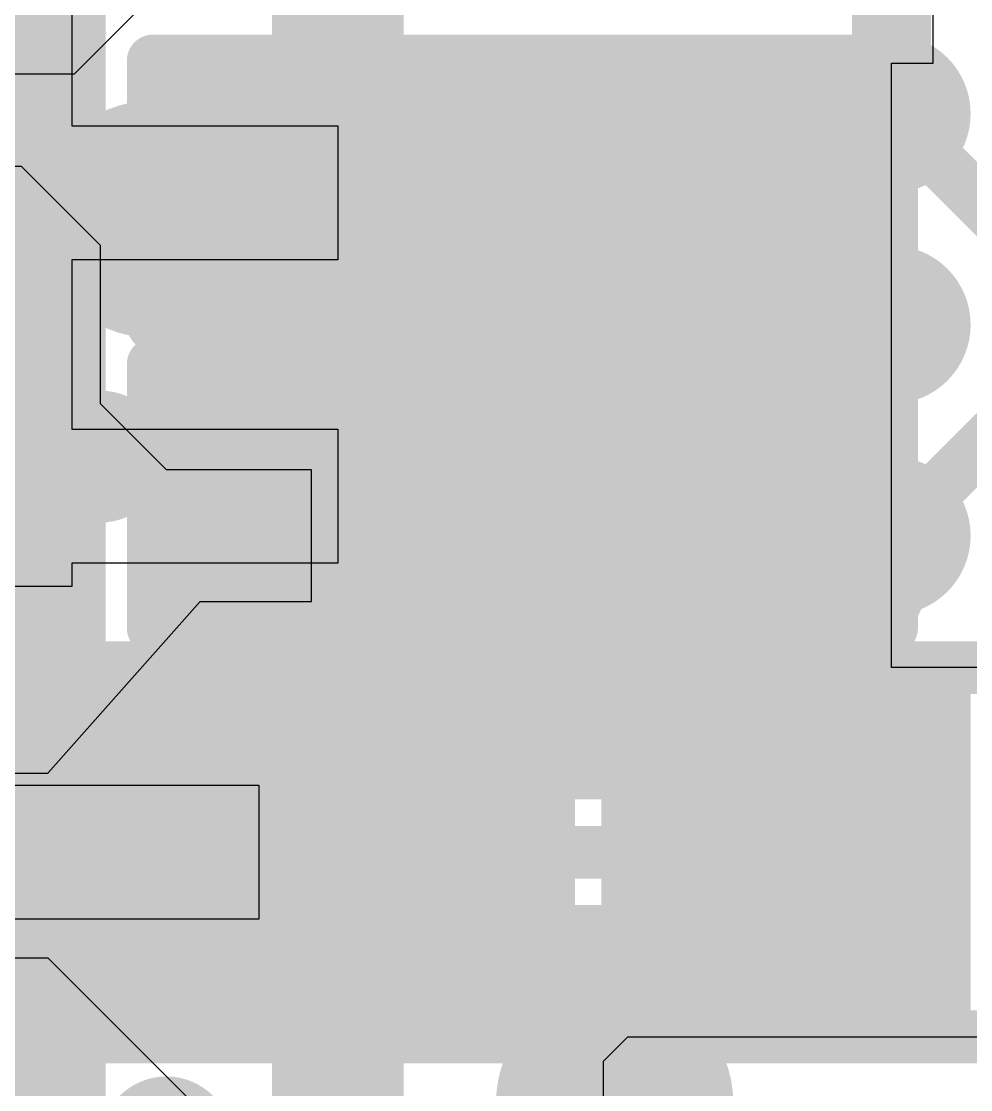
# Model space of a CAD drawing. Header units: millimetres. Extents: x 15 to 120, y 22 to 104.
# Drawn here: x 79.25 to 81.05, y 66 to 68.025 of the extents above; entities that cross this region are included whole.
import ezdxf

# ---------------------------------------------------------------- set-up
doc = ezdxf.new("R2010")
doc.units = ezdxf.units.MM
for name, color, linetype in [('BottomLayer', 5, 'Continuous'), ('BottomOverlay', 54, 'Continuous'), ('BottomPaste', 16, 'Continuous'), ('BottomSolder', 6, 'Continuous'), ('Mechanical13', 56, 'Continuous'), ('Mechanical15', 56, 'Continuous'), ('MultiLayer', 9, 'Continuous'), ('TopLayer', 1, 'Continuous'), ('TopOverlay', 2, 'Continuous'), ('TopPaste', 8, 'Continuous'), ('TopSolder', 216, 'Continuous')]:
    doc.layers.add(name, color=color, linetype=linetype)

msp = doc.modelspace()

# ---------------------------------------------------------------- linework, layer by layer
at = {"layer": 'BottomLayer'}
for p, q in [((80.97900492, 67.9459779), (80.97900492, 68.3729773)), ((79.34599827999999, 68.10400399999999), (79.34599827999999, 67.8270043)), ((80.89999822, 67.45000988), (80.89999822, 67.9459779)), ((80.89999822, 67.9459779), (80.97900492, 67.9459779)), ((79.34599827999999, 67.8270043), (79.84999778, 67.8270043)), ((79.84999778, 67.8270043), (79.84999778, 67.5730043)), ((79.84999778, 67.5730043), (79.34599827999999, 67.5730043)), ((79.34599827999999, 67.5730043), (79.34599827999999, 67.5289988)), ((79.34599827999999, 67.5289988), (79.34597796, 67.5289988)), ((79.34597796, 67.5289988), (79.34597796, 67.25199909999999)), ((80.9000033, 67.45000988), (80.89999822, 67.45000988)), ((80.90000583999999, 67.37499606), (80.9000033, 67.45000988)), ((80.90000076, 66.87500213999999), (80.90000076, 67.37499606)), ((80.90000076, 67.37499606), (80.90000076, 67.37499606)), ((80.90000076, 67.37499606), (80.90000076, 67.37499351999999)), ((80.90000076, 67.37499351999999), (80.90000583999999, 67.37499606)), ((79.34597796, 67.25199909999999), (79.84997745999999, 67.25199909999999)), ((79.84997745999999, 67.25199909999999), (79.84997745999999, 66.9979991)), ((79.84997745999999, 66.9979991), (79.34597796, 66.9979991)), ((79.34597796, 66.9979991), (79.34597796, 66.95402408)), ((79.34597796, 66.95402408), (79.22162464, 66.95402408)), ((80.9000033, 66.87500213999999), (80.90000076, 66.87500213999999)), ((80.9000033, 66.8749996), (80.9000033, 66.87500213999999)), ((80.9000033, 66.80002388), (80.9000033, 66.8749996)), ((80.9000033, 66.8749996), (80.9000033, 66.8749996)), ((80.9000033, 66.8749996), (80.9000033, 66.8749996)), ((81.10001813999999, 66.80002388), (80.9000033, 66.80002388)), ((79.14602153999999, 66.57702458), (79.70002094, 66.57702458)), ((79.70002094, 66.57702458), (79.70002094, 66.32302458)), ((79.70002094, 66.32302458), (79.14602153999999, 66.32302458)), ((80.35399728, 66.05399794), (80.40002462, 66.10002528)), ((80.40002462, 66.10002528), (81.10001813999999, 66.10002528)), ((80.35399728, 65.94664483999999), (80.35399728, 66.05400048)), ((80.35399728, 66.05400048), (80.35399728, 66.05400048)), ((80.35399728, 66.05400048), (80.35399728, 66.05399794))]:
    msp.add_line(p, q, dxfattribs=at)
at = {"layer": 'BottomLayer', "const_width": 0.2499995}
for points in [[(79.8500054, 67.57500074), (79.8500054, 69.09999642)], [(79.8500054, 67.00000062), (79.8500054, 67.57500074)], [(79.8500054, 65.8250017), (79.8500054, 67.00000062)]]:
    msp.add_lwpolyline(points, dxfattribs=at)
at = {"layer": 'BottomLayer', "const_width": 0.12499848}
for points in [[(80.58750202, 67.85000146, 1), (80.71250049999999, 67.85000146, 1)], [(79.63750137999999, 67.82500024, 1), (79.76249985999999, 67.82500024, 1)], [(79.63750137999999, 67.57500074, 1), (79.76249985999999, 67.57500074, 1)], [(79.78750615999999, 67.57500074, 1), (79.91250464, 67.57500074, 1)], [(79.78750615999999, 67.57500074, 1), (79.91250464, 67.57500074, 1)], [(79.63750137999999, 67.25000012, 1), (79.76249985999999, 67.25000012, 1)], [(80.43750232, 67.12500164, 1), (80.5625008, 67.12500164, 1)], [(79.63750137999999, 67.00000062, 1), (79.76249985999999, 67.00000062, 1)], [(79.78750615999999, 67.00000062, 1), (79.91250464, 67.00000062, 1)], [(79.78750615999999, 67.00000062, 1), (79.91250464, 67.00000062, 1)], [(79.63750137999999, 66.6250001, 1), (79.76249985999999, 66.6250001, 1)], [(80.43750232, 66.60000142, 1), (80.5625008, 66.60000142, 1)], [(80.6125007, 66.4250005, 1), (80.73749918, 66.4250005, 1)], [(79.63750137999999, 66.37500059999999, 1), (79.76249985999999, 66.37500059999999, 1)]]:
    msp.add_lwpolyline(points, format="xyb", close=True, dxfattribs=at)
at = {"layer": 'BottomLayer'}
for points in [[(80.09999728, 67.5500046), (80.09999728, 67.850004), (79.59999828, 67.5500046), (79.59999828, 67.850004)], [(80.79999842, 67.5500046), (80.79999842, 67.850004), (80.29999941999999, 67.5500046), (80.29999941999999, 67.850004)], [(80.09997695999999, 66.9749994), (80.09997695999999, 67.27499879999999), (79.59997795999999, 66.9749994), (79.59997795999999, 67.27499879999999)], [(80.80000095999999, 66.9749994), (80.80000095999999, 67.27499879999999), (80.30000195999999, 66.9749994), (80.30000195999999, 67.27499879999999)], [(80.00002033999999, 66.20002508), (80.00002033999999, 66.70002407999999), (79.40002154, 66.20002508), (79.40002154, 66.70002407999999)], [(81.00001834, 66.20002508), (81.00001834, 66.70002407999999), (80.40001954, 66.20002508), (80.40001954, 66.70002407999999)]]:
    msp.add_solid(points, dxfattribs=at)
at = {"layer": 'BottomOverlay', "const_width": 0.1999996}
msp.add_lwpolyline([(80.19999453999999, 66.30001218), (80.19999453999999, 66.59998618)], dxfattribs=at)
at = {"layer": 'BottomOverlay', "const_width": 0.0999998}
for points in [[(80.14999463999999, 66.59998618, 1), (80.24999444, 66.59998618, 1)], [(80.14999463999999, 66.30001218, 1), (80.24999444, 66.30001218, 1)]]:
    msp.add_lwpolyline(points, format="xyb", close=True, dxfattribs=at)
at = {"layer": 'BottomPaste'}
for points in [[(80.09999728, 67.5500046), (80.09999728, 67.850004), (79.59999828, 67.5500046), (79.59999828, 67.850004)], [(80.09999728, 67.5500046), (80.09999728, 67.850004), (79.59999828, 67.5500046), (79.59999828, 67.850004)], [(80.79999842, 67.5500046), (80.79999842, 67.850004), (80.29999941999999, 67.5500046), (80.29999941999999, 67.850004)], [(80.79999842, 67.5500046), (80.79999842, 67.850004), (80.29999941999999, 67.5500046), (80.29999941999999, 67.850004)], [(80.09997695999999, 66.9749994), (80.09997695999999, 67.27499879999999), (79.59997795999999, 66.9749994), (79.59997795999999, 67.27499879999999)], [(80.09997695999999, 66.9749994), (80.09997695999999, 67.27499879999999), (79.59997795999999, 66.9749994), (79.59997795999999, 67.27499879999999)], [(80.80000095999999, 66.9749994), (80.80000095999999, 67.27499879999999), (80.30000195999999, 66.9749994), (80.30000195999999, 67.27499879999999)], [(80.80000095999999, 66.9749994), (80.80000095999999, 67.27499879999999), (80.30000195999999, 66.9749994), (80.30000195999999, 67.27499879999999)], [(80.00002033999999, 66.20002508), (80.00002033999999, 66.70002407999999), (79.40002154, 66.20002508), (79.40002154, 66.70002407999999)], [(80.00002033999999, 66.20002508), (80.00002033999999, 66.70002407999999), (79.40002154, 66.20002508), (79.40002154, 66.70002407999999)], [(81.00001834, 66.20002508), (81.00001834, 66.70002407999999), (80.40001954, 66.20002508), (80.40001954, 66.70002407999999)], [(81.00001834, 66.20002508), (81.00001834, 66.70002407999999), (80.40001954, 66.20002508), (80.40001954, 66.70002407999999)]]:
    msp.add_solid(points, dxfattribs=at)
at = {"layer": 'BottomSolder'}
for points in [[(80.14999718, 67.50000469999999), (80.14999718, 67.9000039), (79.54999837999999, 67.50000469999999), (79.54999837999999, 67.9000039)], [(80.14999718, 67.50000469999999), (80.14999718, 67.9000039), (79.54999837999999, 67.50000469999999), (79.54999837999999, 67.9000039)], [(80.84999832, 67.50000469999999), (80.84999832, 67.9000039), (80.24999951999999, 67.50000469999999), (80.24999951999999, 67.9000039)], [(80.84999832, 67.50000469999999), (80.84999832, 67.9000039), (80.24999951999999, 67.50000469999999), (80.24999951999999, 67.9000039)], [(80.14997686, 66.9249995), (80.14997686, 67.3249987), (79.54997806, 66.9249995), (79.54997806, 67.3249987)], [(80.14997686, 66.9249995), (80.14997686, 67.3249987), (79.54997806, 66.9249995), (79.54997806, 67.3249987)], [(80.85000086, 66.9249995), (80.85000086, 67.3249987), (80.25000206, 66.9249995), (80.25000206, 67.3249987)], [(80.85000086, 66.9249995), (80.85000086, 67.3249987), (80.25000206, 66.9249995), (80.25000206, 67.3249987)], [(80.05002024, 66.15002518), (80.05002024, 66.75002398), (79.35002164, 66.15002518), (79.35002164, 66.75002398)], [(80.05002024, 66.15002518), (80.05002024, 66.75002398), (79.35002164, 66.15002518), (79.35002164, 66.75002398)], [(81.05001824, 66.15002518), (81.05001824, 66.75002398), (80.35001964, 66.15002518), (80.35001964, 66.75002398)], [(81.05001824, 66.15002518), (81.05001824, 66.75002398), (80.35001964, 66.15002518), (80.35001964, 66.75002398)]]:
    msp.add_solid(points, dxfattribs=at)
at = {"layer": 'Mechanical13', "const_width": 0.0999998}
for points in [[(79.35999622, 64.3099806), (79.35999622, 69.7899798)], [(79.88499897999999, 67.53500335999999), (79.88499897999999, 67.86500524)], [(79.88499897999999, 67.86500524), (80.51499772, 67.86500524)], [(80.51499772, 67.53500335999999), (80.51499772, 67.86500524)], [(79.88499897999999, 67.53500335999999), (80.51499772, 67.53500335999999)], [(79.88497866, 66.9600007), (79.88497866, 67.2899975)], [(79.88497866, 67.2899975), (80.51500026, 67.2899975)], [(80.51500026, 66.9600007), (80.51500026, 67.2899975)], [(79.88497866, 66.9600007), (80.51500026, 66.9600007)], [(79.64998294, 66.74999858), (80.75000614, 66.74999858)], [(79.64998294, 66.14999978), (79.64998294, 66.74999858)], [(80.75000614, 66.14999978), (80.75000614, 66.74999858)], [(79.64998294, 66.14999978), (80.75000614, 66.14999978)]]:
    msp.add_lwpolyline(points, dxfattribs=at)
at = {"layer": 'Mechanical13', "const_width": 0.0499999}
for points in [[(79.8600003, 67.86500524, 1), (79.90999766, 67.86500524, 1)], [(79.8600003, 67.86500524, 1), (79.90999766, 67.86500524, 1)], [(80.48999904, 67.86500524, 1), (80.53999639999999, 67.86500524, 1)], [(80.48999904, 67.86500524, 1), (80.53999639999999, 67.86500524, 1)], [(79.8600003, 67.53500335999999, 1), (79.90999766, 67.53500335999999, 1)], [(79.8600003, 67.53500335999999, 1), (79.90999766, 67.53500335999999, 1)], [(80.48999904, 67.53500335999999, 1), (80.53999639999999, 67.53500335999999, 1)], [(80.48999904, 67.53500335999999, 1), (80.53999639999999, 67.53500335999999, 1)], [(79.85997997999999, 67.2899975, 1), (79.90997734, 67.2899975, 1)], [(79.85997997999999, 67.2899975, 1), (79.90997734, 67.2899975, 1)], [(80.49000158, 67.2899975, 1), (80.53999893999999, 67.2899975, 1)], [(80.49000158, 67.2899975, 1), (80.53999893999999, 67.2899975, 1)], [(79.85997997999999, 66.9600007, 1), (79.90997734, 66.9600007, 1)], [(79.85997997999999, 66.9600007, 1), (79.90997734, 66.9600007, 1)], [(80.49000158, 66.9600007, 1), (80.53999893999999, 66.9600007, 1)], [(80.49000158, 66.9600007, 1), (80.53999893999999, 66.9600007, 1)], [(79.62498425999999, 66.74999858, 1), (79.67498162, 66.74999858, 1)], [(79.62498425999999, 66.74999858, 1), (79.67498162, 66.74999858, 1)], [(80.72500746, 66.74999858, 1), (80.77500481999999, 66.74999858, 1)], [(80.72500746, 66.74999858, 1), (80.77500481999999, 66.74999858, 1)], [(79.62498425999999, 66.14999978, 1), (79.67498162, 66.14999978, 1)], [(79.62498425999999, 66.14999978, 1), (79.67498162, 66.14999978, 1)], [(80.72500746, 66.14999978, 1), (80.77500481999999, 66.14999978, 1)], [(80.72500746, 66.14999978, 1), (80.77500481999999, 66.14999978, 1)]]:
    msp.add_lwpolyline(points, format="xyb", close=True, dxfattribs=at)
at = {"layer": 'Mechanical15', "const_width": 0.0999998}
for points in [[(79.49999848, 67.4500048), (79.49999848, 67.95000379999999)], [(79.49999848, 67.95000379999999), (80.89999822, 67.95000379999999)], [(80.89999822, 67.4500048), (80.89999822, 67.95000379999999)], [(80.19999962, 67.53500335999999), (80.19999962, 67.86500524)], [(80.03499868, 67.70000429999999), (80.36499802, 67.70000429999999)], [(79.49999848, 67.4500048), (80.89999822, 67.4500048)], [(79.50001626, 66.8750123), (79.50001626, 67.3749859)], [(79.50001626, 67.3749859), (80.90001346, 67.3749859)], [(80.90001346, 66.8750123), (80.90001346, 67.3749859)], [(80.19998946, 66.9600007), (80.19998946, 67.2899975)], [(80.03499106, 67.1249991), (80.36498786, 67.1249991)], [(79.50001626, 66.8750123), (80.90001346, 66.8750123)], [(79.30002173999999, 66.79998578), (81.10001813999999, 66.79998578)], [(79.30002173999999, 66.10001258), (79.30002173999999, 66.79998578)], [(80.19999453999999, 66.14999978), (80.19999453999999, 66.74999858)], [(79.90002054, 66.45002457999999), (80.50001934, 66.45002457999999)], [(79.30002173999999, 66.10001258), (81.10001813999999, 66.10001258)]]:
    msp.add_lwpolyline(points, dxfattribs=at)
at = {"layer": 'Mechanical15', "const_width": 0.0499999}
for points in [[(79.47499979999999, 67.95000379999999, 1), (79.52499716, 67.95000379999999, 1)], [(79.47499979999999, 67.95000379999999, 1), (79.52499716, 67.95000379999999, 1)], [(80.87499953999999, 67.95000379999999, 1), (80.9249969, 67.95000379999999, 1)], [(80.87499953999999, 67.95000379999999, 1), (80.9249969, 67.95000379999999, 1)], [(80.17500093999999, 67.86500524, 1), (80.2249983, 67.86500524, 1)], [(80.00999999999999, 67.70000429999999, 1), (80.05999736, 67.70000429999999, 1)], [(80.33999933999999, 67.70000429999999, 1), (80.3899967, 67.70000429999999, 1)], [(80.17500093999999, 67.53500335999999, 1), (80.2249983, 67.53500335999999, 1)], [(79.47499979999999, 67.4500048, 1), (79.52499716, 67.4500048, 1)], [(79.47499979999999, 67.4500048, 1), (79.52499716, 67.4500048, 1)], [(80.87499953999999, 67.4500048, 1), (80.9249969, 67.4500048, 1)], [(80.87499953999999, 67.4500048, 1), (80.9249969, 67.4500048, 1)], [(79.47501758, 67.3749859, 1), (79.52501493999999, 67.3749859, 1)], [(79.47501758, 67.3749859, 1), (79.52501493999999, 67.3749859, 1)], [(80.87501478, 67.3749859, 1), (80.92501213999999, 67.3749859, 1)], [(80.87501478, 67.3749859, 1), (80.92501213999999, 67.3749859, 1)], [(80.17499078, 67.2899975, 1), (80.22498814, 67.2899975, 1)], [(80.00999238, 67.1249991, 1), (80.05998973999999, 67.1249991, 1)], [(80.33998917999999, 67.1249991, 1), (80.38998654, 67.1249991, 1)], [(80.17499078, 66.9600007, 1), (80.22498814, 66.9600007, 1)], [(79.47501758, 66.8750123, 1), (79.52501493999999, 66.8750123, 1)], [(79.47501758, 66.8750123, 1), (79.52501493999999, 66.8750123, 1)], [(80.87501478, 66.8750123, 1), (80.92501213999999, 66.8750123, 1)], [(80.87501478, 66.8750123, 1), (80.92501213999999, 66.8750123, 1)], [(79.27502306, 66.79998578, 1), (79.32502042, 66.79998578, 1)], [(79.27502306, 66.79998578, 1), (79.32502042, 66.79998578, 1)], [(80.17499586, 66.74999858, 1), (80.22499322, 66.74999858, 1)], [(79.87502185999999, 66.45002457999999, 1), (79.92501922, 66.45002457999999, 1)], [(80.47502066, 66.45002457999999, 1), (80.52501801999999, 66.45002457999999, 1)], [(80.17499586, 66.14999978, 1), (80.22499322, 66.14999978, 1)], [(79.27502306, 66.10001258, 1), (79.32502042, 66.10001258, 1)], [(79.27502306, 66.10001258, 1), (79.32502042, 66.10001258, 1)]]:
    msp.add_lwpolyline(points, format="xyb", close=True, dxfattribs=at)
at = {"layer": 'MultiLayer'}
for points, const_width in [([(79.18750227999999, 67.85000146, 1), (79.31250075999999, 67.85000146, 1)], 0.12499848), ([(79.63750137999999, 67.85000146, 1), (79.76249985999999, 67.85000146, 1)], 0.12499848), ([(80.03750312, 67.84998114, 1), (80.1625016, 67.84998114, 1)], 0.12499848), ([(80.43749724, 67.84998114, 1), (80.56249572, 67.84998114, 1)], 0.12499848), ([(80.58750202, 67.85000146, 1), (80.71250049999999, 67.85000146, 1)], 0.12499848), ([(80.83750151999999, 67.85000146, 1), (80.96249999999999, 67.85000146, 1)], 0.12499848), ([(79.63750137999999, 67.82500024, 1), (79.76249985999999, 67.82500024, 1)], 0.12499848), ([(79.38750188, 67.65000186, 1), (79.61250016, 67.65000186, 1)], 0.22499828), ([(80.4125011, 67.59999942, 1), (80.63749938, 67.59999942, 1)], 0.22499828), ([(79.63750137999999, 67.57500074, 1), (79.76249985999999, 67.57500074, 1)], 0.12499848), ([(80.73750172, 67.52500083999999, 1), (80.8625002, 67.52500083999999, 1)], 0.12499848), ([(79.63750137999999, 67.44999972, 1), (79.76249985999999, 67.44999972, 1)], 0.12499848), ([(80.03750058, 67.44999972, 1), (80.16249906, 67.44999972, 1)], 0.12499848), ([(80.43750232, 67.44999972, 1), (80.5625008, 67.44999972, 1)], 0.12499848), ([(80.83750151999999, 67.44999972, 1), (80.96249999999999, 67.44999972, 1)], 0.12499848), ([(79.78750108, 67.25000012, 1), (80.01249935999999, 67.25000012, 1)], 0.22499828), ([(79.63750137999999, 67.25000012, 1), (79.76249985999999, 67.25000012, 1)], 0.12499848), ([(79.33750198, 67.20000021999999, 1), (79.46250046, 67.20000021999999, 1)], 0.12499848), ([(80.43750232, 67.12500164, 1), (80.5625008, 67.12500164, 1)], 0.12499848), ([(80.43750232, 67.12500164, 1), (80.5625008, 67.12500164, 1)], 0.12499848), ([(80.63750191999999, 67.00000062, 1), (80.8625002, 67.00000062, 1)], 0.22499828), ([(79.18750227999999, 67.05000052, 1), (79.31250075999999, 67.05000052, 1)], 0.12499848), ([(79.6374963, 67.04999543999999, 1), (79.76249478, 67.04999543999999, 1)], 0.12499848), ([(80.03749549999999, 67.0499802, 1), (80.16249398, 67.0499802, 1)], 0.12499848), ([(80.43749724, 67.0499802, 1), (80.56249572, 67.0499802, 1)], 0.12499848), ([(80.83749644, 67.0499802, 1), (80.96249492, 67.0499802, 1)], 0.12499848), ([(79.63750137999999, 67.00000062, 1), (79.76249985999999, 67.00000062, 1)], 0.12499848), ([(79.63750137999999, 66.65000132, 1), (79.76249985999999, 66.65000132, 1)], 0.12499848), ([(80.03749549999999, 66.649981, 1), (80.16249398, 66.649981, 1)], 0.12499848), ([(80.43749724, 66.649981, 1), (80.56249572, 66.649981, 1)], 0.12499848), ([(80.83749644, 66.649981, 1), (80.96249492, 66.649981, 1)], 0.12499848), ([(79.63750137999999, 66.6250001, 1), (79.76249985999999, 66.6250001, 1)], 0.12499848), ([(79.33750198, 66.50000161999999, 1), (79.56250026, 66.50000161999999, 1)], 0.22499828), ([(80.43750232, 66.60000142, 1), (80.5625008, 66.60000142, 1)], 0.12499848), ([(80.6125007, 66.4250005, 1), (80.73749918, 66.4250005, 1)], 0.12499848), ([(79.63750137999999, 66.37500059999999, 1), (79.76249985999999, 66.37500059999999, 1)], 0.12499848), ([(79.18750227999999, 66.24999958, 1), (79.31250075999999, 66.24999958, 1)], 0.12499848), ([(79.6374963, 66.24997925999999, 1), (79.76249478, 66.24997925999999, 1)], 0.12499848), ([(80.03749549999999, 66.24997925999999, 1), (80.16249398, 66.24997925999999, 1)], 0.12499848), ([(80.43749724, 66.24997925999999, 1), (80.56249572, 66.24997925999999, 1)], 0.12499848), ([(80.83750151999999, 66.24999958, 1), (80.96249999999999, 66.24999958, 1)], 0.12499848), ([(80.26250139999999, 65.9750014, 1), (80.48749968, 65.9750014, 1)], 0.22499828), ([(79.46250046, 65.90000028, 1), (79.58749893999999, 65.90000028, 1)], 0.12499848)]:
    msp.add_lwpolyline(points, format="xyb", close=True, dxfattribs=dict(at, const_width=const_width))
at = {"layer": 'TopLayer'}
for p, q in [((79.54999837999999, 68.12499964), (79.34999877999999, 67.92500004)), ((79.34999877999999, 67.92500004), (78.74999998, 67.92500004)), ((79.25000152, 67.75000166), (78.5750016, 67.75000166)), ((79.40000122, 67.60000196), (79.25000152, 67.75000166)), ((79.40000122, 67.30000002), (79.40000122, 67.60000196)), ((79.5249997, 67.17500154), (79.40000122, 67.30000002)), ((79.80000041999999, 67.17500154), (79.5249997, 67.17500154)), ((79.80000041999999, 66.92500204), (79.80000041999999, 67.17500154)), ((79.30000142, 66.60000142), (79.58888832, 66.92500204)), ((79.58888832, 66.92500204), (79.80000041999999, 66.92500204)), ((78.55000038, 66.60000142), (79.30000142, 66.60000142)), ((78.5750016, 66.24999958), (79.30000142, 66.24999958)), ((79.30000142, 66.24999958), (79.5749996, 65.9750014))]:
    msp.add_line(p, q, dxfattribs=at)
for points, const_width in [([(80.89999567999999, 67.84998114), (80.89999567999999, 68.24998034)], 0.1499997), ([(79.69999553999999, 67.84998114), (80.09999474, 67.84998114)], 0.2499995), ([(79.69999553999999, 67.44997939999999), (79.69999553999999, 67.84998114)], 0.1999996), ([(80.09999474, 67.84998114), (80.09999474, 67.84999638)], 0.1999996), ([(80.09999474, 67.44997939999999), (80.09999474, 67.84998114)], 0.1999996), ([(80.89999567999999, 67.84998114), (81.29999488, 67.44998194)], 0.0999998), ([(79.69999553999999, 67.44997939999999), (80.09999474, 67.44997939999999)], 0.2499995), ([(80.89999567999999, 67.0499802), (81.29999488, 67.44997939999999)], 0.0999998), ([(80.49999648, 66.649981), (80.89999567999999, 67.0499802)], 0.0999998), ([(79.69999553999999, 66.649981), (80.09999474, 66.649981)], 0.1999996), ([(79.69999553999999, 66.24997925999999), (79.69999553999999, 66.649981)], 0.1999996), ([(80.09999474, 66.649981), (80.49999648, 66.649981)], 0.1999996), ([(80.09999474, 66.24997925999999), (80.09999474, 66.649981)], 0.1999996), ([(80.49999648, 66.24997925999999), (80.49999648, 66.649981)], 0.1999996), ([(79.69999553999999, 66.24997925999999), (80.09999474, 66.24997925999999)], 0.1999996), ([(80.09999474, 66.24997925999999), (80.49999648, 66.24997925999999)], 0.1999996)]:
    msp.add_lwpolyline(points, dxfattribs=dict(at, const_width=const_width))
for points, const_width in [([(79.62499695999999, 67.84998114, 1), (79.77499412, 67.84998114, 1)], 0.1499997), ([(80.02499616, 67.84998114, 1), (80.17499332, 67.84998114, 1)], 0.1499997), ([(80.4249979, 67.84998114, 1), (80.57499505999999, 67.84998114, 1)], 0.1499997), ([(80.82499709999999, 67.84998114, 1), (80.97499426, 67.84998114, 1)], 0.1499997), ([(79.6374963, 67.84998114, 1), (79.76249478, 67.84998114, 1)], 0.12499848), ([(79.63750137999999, 67.85000146, 1), (79.76249985999999, 67.85000146, 1)], 0.12499848), ([(80.03749549999999, 67.84998114, 1), (80.16249398, 67.84998114, 1)], 0.12499848), ([(80.43749724, 67.84998114, 1), (80.56249572, 67.84998114, 1)], 0.12499848), ([(80.83750151999999, 67.85000146, 1), (80.96249999999999, 67.85000146, 1)], 0.12499848), ([(79.64999564, 67.84998114, 1), (79.74999543999999, 67.84998114, 1)], 0.0999998), ([(80.04999484, 67.84999638, 1), (80.14999463999999, 67.84999638, 1)], 0.0999998), ([(80.04999484, 67.84998114, 1), (80.14999463999999, 67.84998114, 1)], 0.0999998), ([(80.04999484, 67.84998114, 1), (80.14999463999999, 67.84998114, 1)], 0.0999998), ([(80.86249511999999, 67.84998114, 1), (80.93749624, 67.84998114, 1)], 0.07499858), ([(80.874997, 67.84998114, 1), (80.92499436, 67.84998114, 1)], 0.0499999), ([(79.62499695999999, 67.44997939999999, 1), (79.77499412, 67.44997939999999, 1)], 0.1499997), ([(80.02499616, 67.44997939999999, 1), (80.17499332, 67.44997939999999, 1)], 0.1499997), ([(80.4249979, 67.44997939999999, 1), (80.57499505999999, 67.44997939999999, 1)], 0.1499997), ([(80.82499709999999, 67.44997939999999, 1), (80.97499426, 67.44997939999999, 1)], 0.1499997), ([(79.6374963, 67.44997939999999, 1), (79.76249478, 67.44997939999999, 1)], 0.12499848), ([(79.63750137999999, 67.44999972, 1), (79.76249985999999, 67.44999972, 1)], 0.12499848), ([(80.03749549999999, 67.44997939999999, 1), (80.16249398, 67.44997939999999, 1)], 0.12499848), ([(80.03750058, 67.44999972, 1), (80.16249906, 67.44999972, 1)], 0.12499848), ([(80.43750232, 67.44999972, 1), (80.5625008, 67.44999972, 1)], 0.12499848), ([(80.83750151999999, 67.44999972, 1), (80.96249999999999, 67.44999972, 1)], 0.12499848), ([(79.64999564, 67.44997939999999, 1), (79.74999543999999, 67.44997939999999, 1)], 0.0999998), ([(80.04999484, 67.44997939999999, 1), (80.14999463999999, 67.44997939999999, 1)], 0.0999998), ([(79.62499695999999, 67.0499802, 1), (79.77499412, 67.0499802, 1)], 0.1499997), ([(80.02499616, 67.0499802, 1), (80.17499332, 67.0499802, 1)], 0.1499997), ([(80.4249979, 67.0499802, 1), (80.57499505999999, 67.0499802, 1)], 0.1499997), ([(80.82499709999999, 67.0499802, 1), (80.97499426, 67.0499802, 1)], 0.1499997), ([(79.18750227999999, 67.05000052, 1), (79.31250075999999, 67.05000052, 1)], 0.12499848), ([(79.6374963, 67.04999543999999, 1), (79.76249478, 67.04999543999999, 1)], 0.12499848), ([(80.03749549999999, 67.0499802, 1), (80.16249398, 67.0499802, 1)], 0.12499848), ([(80.43749724, 67.0499802, 1), (80.56249572, 67.0499802, 1)], 0.12499848), ([(80.83749644, 67.0499802, 1), (80.96249492, 67.0499802, 1)], 0.12499848), ([(80.874997, 67.0499802, 1), (80.92499436, 67.0499802, 1)], 0.0499999), ([(80.874997, 67.0499802, 1), (80.92499436, 67.0499802, 1)], 0.0499999), ([(79.62499695999999, 66.649981, 1), (79.77499412, 66.649981, 1)], 0.1499997), ([(80.02499616, 66.649981, 1), (80.17499332, 66.649981, 1)], 0.1499997), ([(80.4249979, 66.649981, 1), (80.57499505999999, 66.649981, 1)], 0.1499997), ([(80.82499709999999, 66.649981, 1), (80.97499426, 66.649981, 1)], 0.1499997), ([(79.63750137999999, 66.65000132, 1), (79.76249985999999, 66.65000132, 1)], 0.12499848), ([(80.03749549999999, 66.649981, 1), (80.16249398, 66.649981, 1)], 0.12499848), ([(80.43749724, 66.649981, 1), (80.56249572, 66.649981, 1)], 0.12499848), ([(80.83749644, 66.649981, 1), (80.96249492, 66.649981, 1)], 0.12499848), ([(79.64999564, 66.649981, 1), (79.74999543999999, 66.649981, 1)], 0.0999998), ([(79.64999564, 66.649981, 1), (79.74999543999999, 66.649981, 1)], 0.0999998), ([(80.04999484, 66.649981, 1), (80.14999463999999, 66.649981, 1)], 0.0999998), ([(80.04999484, 66.649981, 1), (80.14999463999999, 66.649981, 1)], 0.0999998), ([(80.04999484, 66.649981, 1), (80.14999463999999, 66.649981, 1)], 0.0999998), ([(80.44999657999999, 66.649981, 1), (80.54999638, 66.649981, 1)], 0.0999998), ([(80.44999657999999, 66.649981, 1), (80.54999638, 66.649981, 1)], 0.0999998), ([(80.4749978, 66.649981, 1), (80.52499515999999, 66.649981, 1)], 0.0499999), ([(79.62499695999999, 66.24997925999999, 1), (79.77499412, 66.24997925999999, 1)], 0.1499997), ([(80.02499616, 66.24997925999999, 1), (80.17499332, 66.24997925999999, 1)], 0.1499997), ([(80.4249979, 66.24997925999999, 1), (80.57499505999999, 66.24997925999999, 1)], 0.1499997), ([(80.82499709999999, 66.24997925999999, 1), (80.97499426, 66.24997925999999, 1)], 0.1499997), ([(79.6374963, 66.24997925999999, 1), (79.76249478, 66.24997925999999, 1)], 0.12499848), ([(80.03749549999999, 66.24997925999999, 1), (80.16249398, 66.24997925999999, 1)], 0.12499848), ([(80.43749724, 66.24997925999999, 1), (80.56249572, 66.24997925999999, 1)], 0.12499848), ([(80.83750151999999, 66.24999958, 1), (80.96249999999999, 66.24999958, 1)], 0.12499848), ([(79.64999564, 66.24997925999999, 1), (79.74999543999999, 66.24997925999999, 1)], 0.0999998), ([(79.64999564, 66.24997925999999, 1), (79.74999543999999, 66.24997925999999, 1)], 0.0999998), ([(80.04999484, 66.24997925999999, 1), (80.14999463999999, 66.24997925999999, 1)], 0.0999998), ([(80.04999484, 66.24997925999999, 1), (80.14999463999999, 66.24997925999999, 1)], 0.0999998), ([(80.04999484, 66.24997925999999, 1), (80.14999463999999, 66.24997925999999, 1)], 0.0999998), ([(80.44999657999999, 66.24997925999999, 1), (80.54999638, 66.24997925999999, 1)], 0.0999998), ([(80.44999657999999, 66.24997925999999, 1), (80.54999638, 66.24997925999999, 1)], 0.0999998)]:
    msp.add_lwpolyline(points, format="xyb", close=True, dxfattribs=dict(at, const_width=const_width))
at = {"layer": 'TopOverlay', "const_width": 0.1499997}
msp.add_lwpolyline([(79.29999633999999, 64.54998012), (79.29999633999999, 69.84997967999999)], dxfattribs=at)
at = {"layer": 'TopPaste', "const_width": 0.1499997}
for points in [[(79.62499695999999, 67.84998114, 1), (79.77499412, 67.84998114, 1)], [(79.62499695999999, 67.84998114, 1), (79.77499412, 67.84998114, 1)], [(80.02499616, 67.84998114, 1), (80.17499332, 67.84998114, 1)], [(80.02499616, 67.84998114, 1), (80.17499332, 67.84998114, 1)], [(80.4249979, 67.84998114, 1), (80.57499505999999, 67.84998114, 1)], [(80.4249979, 67.84998114, 1), (80.57499505999999, 67.84998114, 1)], [(80.82499709999999, 67.84998114, 1), (80.97499426, 67.84998114, 1)], [(80.82499709999999, 67.84998114, 1), (80.97499426, 67.84998114, 1)], [(79.62499695999999, 67.44997939999999, 1), (79.77499412, 67.44997939999999, 1)], [(79.62499695999999, 67.44997939999999, 1), (79.77499412, 67.44997939999999, 1)], [(80.02499616, 67.44997939999999, 1), (80.17499332, 67.44997939999999, 1)], [(80.02499616, 67.44997939999999, 1), (80.17499332, 67.44997939999999, 1)], [(80.4249979, 67.44997939999999, 1), (80.57499505999999, 67.44997939999999, 1)], [(80.4249979, 67.44997939999999, 1), (80.57499505999999, 67.44997939999999, 1)], [(80.82499709999999, 67.44997939999999, 1), (80.97499426, 67.44997939999999, 1)], [(80.82499709999999, 67.44997939999999, 1), (80.97499426, 67.44997939999999, 1)], [(79.62499695999999, 67.0499802, 1), (79.77499412, 67.0499802, 1)], [(79.62499695999999, 67.0499802, 1), (79.77499412, 67.0499802, 1)], [(80.02499616, 67.0499802, 1), (80.17499332, 67.0499802, 1)], [(80.02499616, 67.0499802, 1), (80.17499332, 67.0499802, 1)], [(80.4249979, 67.0499802, 1), (80.57499505999999, 67.0499802, 1)], [(80.4249979, 67.0499802, 1), (80.57499505999999, 67.0499802, 1)], [(80.82499709999999, 67.0499802, 1), (80.97499426, 67.0499802, 1)], [(80.82499709999999, 67.0499802, 1), (80.97499426, 67.0499802, 1)], [(79.62499695999999, 66.649981, 1), (79.77499412, 66.649981, 1)], [(79.62499695999999, 66.649981, 1), (79.77499412, 66.649981, 1)], [(80.02499616, 66.649981, 1), (80.17499332, 66.649981, 1)], [(80.02499616, 66.649981, 1), (80.17499332, 66.649981, 1)], [(80.4249979, 66.649981, 1), (80.57499505999999, 66.649981, 1)], [(80.4249979, 66.649981, 1), (80.57499505999999, 66.649981, 1)], [(80.82499709999999, 66.649981, 1), (80.97499426, 66.649981, 1)], [(80.82499709999999, 66.649981, 1), (80.97499426, 66.649981, 1)], [(79.62499695999999, 66.24997925999999, 1), (79.77499412, 66.24997925999999, 1)], [(79.62499695999999, 66.24997925999999, 1), (79.77499412, 66.24997925999999, 1)], [(80.02499616, 66.24997925999999, 1), (80.17499332, 66.24997925999999, 1)], [(80.02499616, 66.24997925999999, 1), (80.17499332, 66.24997925999999, 1)], [(80.4249979, 66.24997925999999, 1), (80.57499505999999, 66.24997925999999, 1)], [(80.4249979, 66.24997925999999, 1), (80.57499505999999, 66.24997925999999, 1)], [(80.82499709999999, 66.24997925999999, 1), (80.97499426, 66.24997925999999, 1)], [(80.82499709999999, 66.24997925999999, 1), (80.97499426, 66.24997925999999, 1)]]:
    msp.add_lwpolyline(points, format="xyb", close=True, dxfattribs=at)
at = {"layer": 'TopSolder', "const_width": 0.10999978}
for points in [[(79.64499692, 67.84998114, 1), (79.75499416, 67.84998114, 1)], [(79.64499692, 67.84998114, 1), (79.75499416, 67.84998114, 1)], [(80.04499612, 67.84998114, 1), (80.15499335999999, 67.84998114, 1)], [(80.04499612, 67.84998114, 1), (80.15499335999999, 67.84998114, 1)], [(80.44499786, 67.84998114, 1), (80.5549951, 67.84998114, 1)], [(80.44499786, 67.84998114, 1), (80.5549951, 67.84998114, 1)], [(80.84499706, 67.84998114, 1), (80.9549943, 67.84998114, 1)], [(80.84499706, 67.84998114, 1), (80.9549943, 67.84998114, 1)], [(79.64499692, 67.44997939999999, 1), (79.75499416, 67.44997939999999, 1)], [(79.64499692, 67.44997939999999, 1), (79.75499416, 67.44997939999999, 1)], [(80.04499612, 67.44997939999999, 1), (80.15499335999999, 67.44997939999999, 1)], [(80.04499612, 67.44997939999999, 1), (80.15499335999999, 67.44997939999999, 1)], [(80.44499786, 67.44997939999999, 1), (80.5549951, 67.44997939999999, 1)], [(80.44499786, 67.44997939999999, 1), (80.5549951, 67.44997939999999, 1)], [(80.84499706, 67.44997939999999, 1), (80.9549943, 67.44997939999999, 1)], [(80.84499706, 67.44997939999999, 1), (80.9549943, 67.44997939999999, 1)], [(79.64499692, 67.0499802, 1), (79.75499416, 67.0499802, 1)], [(79.64499692, 67.0499802, 1), (79.75499416, 67.0499802, 1)], [(80.04499612, 67.0499802, 1), (80.15499335999999, 67.0499802, 1)], [(80.04499612, 67.0499802, 1), (80.15499335999999, 67.0499802, 1)], [(80.44499786, 67.0499802, 1), (80.5549951, 67.0499802, 1)], [(80.44499786, 67.0499802, 1), (80.5549951, 67.0499802, 1)], [(80.84499706, 67.0499802, 1), (80.9549943, 67.0499802, 1)], [(80.84499706, 67.0499802, 1), (80.9549943, 67.0499802, 1)], [(79.64499692, 66.649981, 1), (79.75499416, 66.649981, 1)], [(79.64499692, 66.649981, 1), (79.75499416, 66.649981, 1)], [(80.04499612, 66.649981, 1), (80.15499335999999, 66.649981, 1)], [(80.04499612, 66.649981, 1), (80.15499335999999, 66.649981, 1)], [(80.44499786, 66.649981, 1), (80.5549951, 66.649981, 1)], [(80.44499786, 66.649981, 1), (80.5549951, 66.649981, 1)], [(80.84499706, 66.649981, 1), (80.9549943, 66.649981, 1)], [(80.84499706, 66.649981, 1), (80.9549943, 66.649981, 1)], [(79.64499692, 66.24997925999999, 1), (79.75499416, 66.24997925999999, 1)], [(79.64499692, 66.24997925999999, 1), (79.75499416, 66.24997925999999, 1)], [(80.04499612, 66.24997925999999, 1), (80.15499335999999, 66.24997925999999, 1)], [(80.04499612, 66.24997925999999, 1), (80.15499335999999, 66.24997925999999, 1)], [(80.44499786, 66.24997925999999, 1), (80.5549951, 66.24997925999999, 1)], [(80.44499786, 66.24997925999999, 1), (80.5549951, 66.24997925999999, 1)], [(80.84499706, 66.24997925999999, 1), (80.9549943, 66.24997925999999, 1)], [(80.84499706, 66.24997925999999, 1), (80.9549943, 66.24997925999999, 1)]]:
    msp.add_lwpolyline(points, format="xyb", close=True, dxfattribs=at)

doc.saveas('drawing.dxf')
